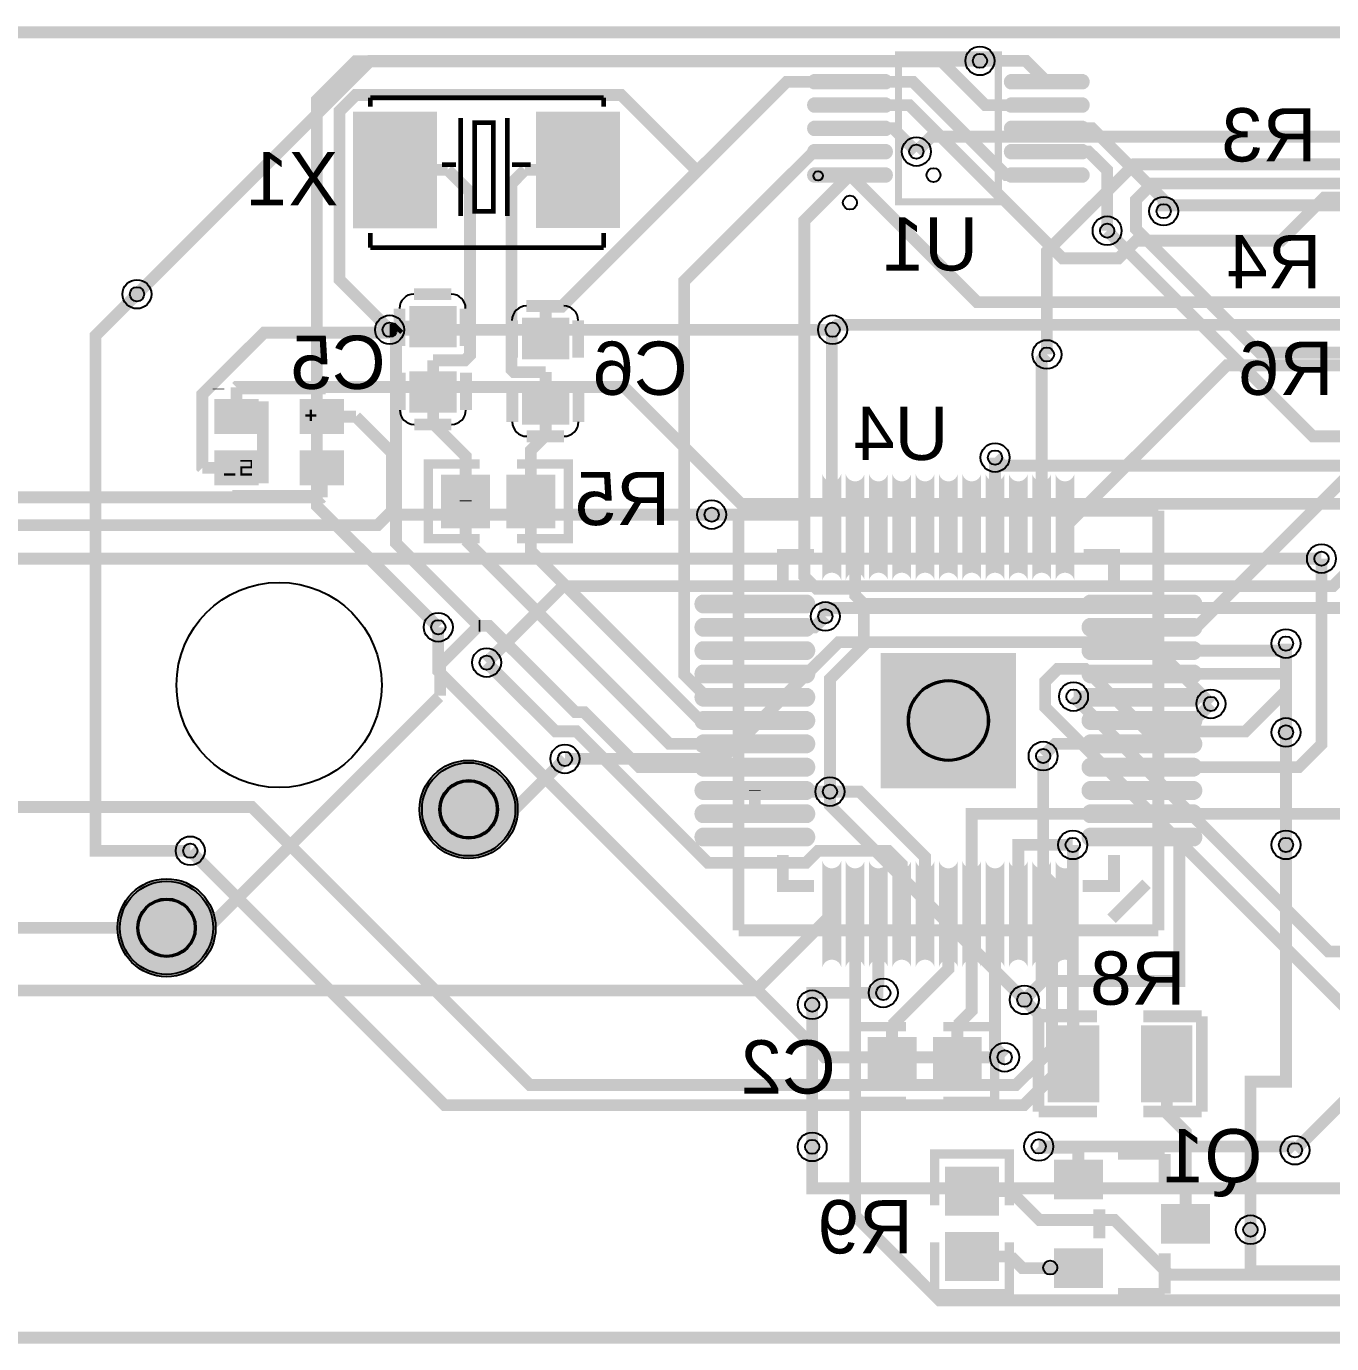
# Model space of a CAD drawing. Header units: millimetres. Extents: x -92 to 120, y -14 to 15.
# Drawn here: x -38.06 to -10.07, y -14.13 to 14.13 of the extents above; entities that cross this region are included whole.
import ezdxf

# ---------------------------------------------------------------- set-up
doc = ezdxf.new("R2010")
doc.units = ezdxf.units.MM
for name, color, linetype, true_color in [('BoardOutLine', 7, 'Continuous', 0xff00ff), ('BottomLayer', 7, 'Continuous', 0x0000ff), ('BottomPasteMaskLayer', 7, 'Continuous', 0x800000), ('BottomSilkLayer', 7, 'Continuous', 0x66cc33), ('BottomSolderMaskLayer', 7, 'Continuous', 0xaa00ff), ('Document', 7, 'Continuous', 0xffffff), ('Hole', 7, 'Continuous', 0x222222), ('Multi-Layer', 7, 'Continuous', 0xc0c0c0), ('TopLayer', 7, 'Continuous', 0xff0000), ('TopPasteMaskLayer', 7, 'Continuous', 0x808080), ('TopSilkLayer', 7, 'Continuous', 0xffcc00), ('TopSolderMaskLayer', 7, 'Continuous', 0x800080)]:
    doc.layers.add(name, color=color, linetype=linetype, true_color=true_color)
doc.styles.get("Standard").update_dxf_attribs({"font": 'arial.ttf'})

msp = doc.modelspace()

# ---------------------------------------------------------------- hatches: boundary and pattern name
at = {"layer": 'BottomLayer'}
for points in [[(-19.728, 13.078, -0.785398), (-19.728, 12.798), (-21.068, 12.798, -0.785398), (-21.068, 13.078)], [(-15.508, 13.078, -0.785398), (-15.508, 12.798), (-16.848, 12.798, -0.785398), (-16.848, 13.078)], [(-19.728, 12.578, -0.785398), (-19.728, 12.298), (-21.068, 12.298, -0.785398), (-21.068, 12.578)], [(-15.508, 12.578, -0.785398), (-15.508, 12.298), (-16.848, 12.298, -0.785398), (-16.848, 12.578)], [(-29.305, 12.248), (-31.004, 12.248), (-31.004, 9.849), (-29.305, 9.849)], [(-25.384, 12.249), (-27.084, 12.249), (-27.084, 9.85), (-25.384, 9.85)], [(-19.728, 12.078, -0.785398), (-19.728, 11.798), (-21.068, 11.798, -0.785398), (-21.068, 12.078)], [(-15.508, 12.078, -0.785398), (-15.508, 11.798), (-16.848, 11.798, -0.785398), (-16.848, 12.078)], [(-19.728, 11.578, -0.785398), (-19.728, 11.298), (-21.068, 11.298, -0.785398), (-21.068, 11.578)], [(-15.508, 11.578, -0.785398), (-15.508, 11.298), (-16.848, 11.298, -0.785398), (-16.848, 11.578)], [(-19.728, 11.078, -0.785398), (-19.728, 10.798), (-21.068, 10.798, -0.785398), (-21.068, 11.078)], [(-15.508, 11.078, -0.785398), (-15.508, 10.798), (-16.848, 10.798, -0.785398), (-16.848, 11.078)], [(-29.787, 8.085), (-29.787, 7.285), (-28.887, 7.285), (-28.887, 8.085)], [(-27.374, 7.831), (-27.374, 7.031), (-26.474, 7.031), (-26.474, 7.831)], [(-29.787, 6.685), (-29.787, 5.885), (-28.887, 5.885), (-28.887, 6.685)], [(-27.374, 6.431), (-27.374, 5.631), (-26.474, 5.631), (-26.474, 6.431)], [(-28.14, 4.487), (-29.14, 4.487), (-29.14, 3.387), (-28.14, 3.387)], [(-26.74, 4.487), (-27.74, 4.487), (-27.74, 3.387), (-26.74, 3.387)], [(-20.638, 4.238, -0.785398), (-20.938, 4.238), (-20.938, 2.538, -0.785398), (-20.638, 2.538)], [(-20.138, 4.238, -0.785398), (-20.438, 4.238), (-20.438, 2.538, -0.785398), (-20.138, 2.538)], [(-19.638, 4.238, -0.785398), (-19.938, 4.238), (-19.938, 2.538, -0.785398), (-19.638, 2.538)], [(-19.138, 4.238, -0.785398), (-19.438, 4.238), (-19.438, 2.538, -0.785398), (-19.138, 2.538)], [(-18.638, 4.238, -0.785398), (-18.938, 4.238), (-18.938, 2.538, -0.785398), (-18.638, 2.538)], [(-18.138, 4.238, -0.785398), (-18.438, 4.238), (-18.438, 2.538, -0.785398), (-18.138, 2.538)], [(-17.638, 4.238, -0.785398), (-17.938, 4.238), (-17.938, 2.538, -0.785398), (-17.638, 2.538)], [(-17.138, 4.238, -0.785398), (-17.438, 4.238), (-17.438, 2.538, -0.785398), (-17.138, 2.538)], [(-16.638, 4.238, -0.785398), (-16.938, 4.238), (-16.938, 2.538, -0.785398), (-16.638, 2.538)], [(-16.138, 4.238, -0.785398), (-16.438, 4.238), (-16.438, 2.538, -0.785398), (-16.138, 2.538)], [(-15.638, 4.238, -0.785398), (-15.938, 4.238), (-15.938, 2.538, -0.785398), (-15.638, 2.538)], [(-21.588, 1.888, -0.785398), (-21.588, 1.588), (-23.288, 1.588, -0.785398), (-23.288, 1.888)], [(-13.288, 1.888, -0.785398), (-13.288, 1.588), (-14.988, 1.588, -0.785398), (-14.988, 1.888)], [(-21.588, 1.388, -0.785398), (-21.588, 1.088), (-23.288, 1.088, -0.785398), (-23.288, 1.388)], [(-13.288, 1.388, -0.785398), (-13.288, 1.088), (-14.988, 1.088, -0.785398), (-14.988, 1.388)], [(-21.588, 0.888, -0.785398), (-21.588, 0.588), (-23.288, 0.588, -0.785398), (-23.288, 0.888)], [(-13.288, 0.888, -0.785398), (-13.288, 0.588), (-14.988, 0.588, -0.785398), (-14.988, 0.888)], [(-21.588, 0.388, -0.785398), (-21.588, 0.088), (-23.288, 0.088, -0.785398), (-23.288, 0.388)], [(-13.288, 0.388, -0.785398), (-13.288, 0.088), (-14.988, 0.088, -0.785398), (-14.988, 0.388)], [(-21.588, -0.112, -0.785398), (-21.588, -0.412), (-23.288, -0.412, -0.785398), (-23.288, -0.112)], [(-13.288, -0.112, -0.785398), (-13.288, -0.412), (-14.988, -0.412, -0.785398), (-14.988, -0.112)], [(-21.588, -0.612, -0.785398), (-21.588, -0.912), (-23.288, -0.912, -0.785398), (-23.288, -0.612)], [(-13.288, -0.612, -0.785398), (-13.288, -0.912), (-14.988, -0.912, -0.785398), (-14.988, -0.612)], [(-21.588, -1.112, -0.785398), (-21.588, -1.412), (-23.288, -1.412, -0.785398), (-23.288, -1.112)], [(-13.288, -1.112, -0.785398), (-13.288, -1.412), (-14.988, -1.412, -0.785398), (-14.988, -1.112)], [(-21.588, -1.612, -0.785398), (-21.588, -1.912), (-23.288, -1.912, -0.785398), (-23.288, -1.612)], [(-13.288, -1.612, -0.785398), (-13.288, -1.912), (-14.988, -1.912, -0.785398), (-14.988, -1.612)], [(-21.588, -2.112, -0.785398), (-21.588, -2.412), (-23.288, -2.412, -0.785398), (-23.288, -2.112)], [(-13.288, -2.112, -0.785398), (-13.288, -2.412), (-14.988, -2.412, -0.785398), (-14.988, -2.112)], [(-21.588, -2.612, -0.785398), (-21.588, -2.912), (-23.288, -2.912, -0.785398), (-23.288, -2.612)], [(-13.288, -2.612, -0.785398), (-13.288, -2.912), (-14.988, -2.912, -0.785398), (-14.988, -2.612)], [(-21.588, -3.112, -0.785398), (-21.588, -3.412), (-23.288, -3.412, -0.785398), (-23.288, -3.112)], [(-13.288, -3.112, -0.785398), (-13.288, -3.412), (-14.988, -3.412, -0.785398), (-14.988, -3.112)], [(-20.638, -4.062, -0.785398), (-20.938, -4.062), (-20.938, -5.762, -0.785398), (-20.638, -5.762)], [(-20.138, -4.062, -0.785398), (-20.438, -4.062), (-20.438, -5.762, -0.785398), (-20.138, -5.762)], [(-19.638, -4.062, -0.785398), (-19.938, -4.062), (-19.938, -5.762, -0.785398), (-19.638, -5.762)], [(-19.138, -4.062, -0.785398), (-19.438, -4.062), (-19.438, -5.762, -0.785398), (-19.138, -5.762)], [(-18.638, -4.062, -0.785398), (-18.938, -4.062), (-18.938, -5.762, -0.785398), (-18.638, -5.762)], [(-18.138, -4.062, -0.785398), (-18.438, -4.062), (-18.438, -5.762, -0.785398), (-18.138, -5.762)], [(-17.638, -4.062, -0.785398), (-17.938, -4.062), (-17.938, -5.762, -0.785398), (-17.638, -5.762)], [(-17.138, -4.062, -0.785398), (-17.438, -4.062), (-17.438, -5.762, -0.785398), (-17.138, -5.762)], [(-16.638, -4.062, -0.785398), (-16.938, -4.062), (-16.938, -5.762, -0.785398), (-16.638, -5.762)], [(-16.138, -4.062, -0.785398), (-16.438, -4.062), (-16.438, -5.762, -0.785398), (-16.138, -5.762)], [(-15.638, -4.062, -0.785398), (-15.938, -4.062), (-15.938, -5.762, -0.785398), (-15.638, -5.762)], [(-18.996, -7.578), (-19.996, -7.578), (-19.996, -8.678), (-18.996, -8.678)], [(-17.596, -7.578), (-18.596, -7.578), (-18.596, -8.678), (-17.596, -8.678)], [(-15.105, -7.353), (-16.105, -7.353), (-16.105, -8.903), (-15.105, -8.903)], [(-13.105, -7.353), (-14.105, -7.353), (-14.105, -8.903), (-13.105, -8.903)], [(-17.23, -11.357), (-17.23, -10.357), (-18.33, -10.357), (-18.33, -11.357)], [(-16.001, -11.007), (-15.001, -11.007), (-15.001, -10.207), (-16.001, -10.207)], [(-13.701, -11.957), (-12.701, -11.957), (-12.701, -11.157), (-13.701, -11.157)], [(-17.23, -12.757), (-17.23, -11.757), (-18.33, -11.757), (-18.33, -12.757)], [(-16.001, -12.907), (-15.001, -12.907), (-15.001, -12.107), (-16.001, -12.107)]]:
    msp.add_hatch(color=256, dxfattribs=at).paths.add_polyline_path(points)
at = {"layer": 'BottomPasteMaskLayer'}
for points in [[(-19.728, 13.078, -0.785398), (-19.728, 12.798), (-21.068, 12.798, -0.785398), (-21.068, 13.078)], [(-15.508, 13.078, -0.785398), (-15.508, 12.798), (-16.848, 12.798, -0.785398), (-16.848, 13.078)], [(-19.728, 12.578, -0.785398), (-19.728, 12.298), (-21.068, 12.298, -0.785398), (-21.068, 12.578)], [(-15.508, 12.578, -0.785398), (-15.508, 12.298), (-16.848, 12.298, -0.785398), (-16.848, 12.578)], [(-29.305, 12.248), (-31.004, 12.248), (-31.004, 9.849), (-29.305, 9.849)], [(-25.384, 12.249), (-27.084, 12.249), (-27.084, 9.85), (-25.384, 9.85)], [(-19.728, 12.078, -0.785398), (-19.728, 11.798), (-21.068, 11.798, -0.785398), (-21.068, 12.078)], [(-15.508, 12.078, -0.785398), (-15.508, 11.798), (-16.848, 11.798, -0.785398), (-16.848, 12.078)], [(-19.728, 11.578, -0.785398), (-19.728, 11.298), (-21.068, 11.298, -0.785398), (-21.068, 11.578)], [(-15.508, 11.578, -0.785398), (-15.508, 11.298), (-16.848, 11.298, -0.785398), (-16.848, 11.578)], [(-19.728, 11.078, -0.785398), (-19.728, 10.798), (-21.068, 10.798, -0.785398), (-21.068, 11.078)], [(-15.508, 11.078, -0.785398), (-15.508, 10.798), (-16.848, 10.798, -0.785398), (-16.848, 11.078)], [(-29.787, 8.085), (-29.787, 7.285), (-28.887, 7.285), (-28.887, 8.085)], [(-27.374, 7.831), (-27.374, 7.031), (-26.474, 7.031), (-26.474, 7.831)], [(-29.787, 6.685), (-29.787, 5.885), (-28.887, 5.885), (-28.887, 6.685)], [(-27.374, 6.431), (-27.374, 5.631), (-26.474, 5.631), (-26.474, 6.431)], [(-28.14, 4.487), (-29.14, 4.487), (-29.14, 3.387), (-28.14, 3.387)], [(-26.74, 4.487), (-27.74, 4.487), (-27.74, 3.387), (-26.74, 3.387)], [(-20.638, 4.238, -0.785398), (-20.938, 4.238), (-20.938, 2.538, -0.785398), (-20.638, 2.538)], [(-20.138, 4.238, -0.785398), (-20.438, 4.238), (-20.438, 2.538, -0.785398), (-20.138, 2.538)], [(-19.638, 4.238, -0.785398), (-19.938, 4.238), (-19.938, 2.538, -0.785398), (-19.638, 2.538)], [(-19.138, 4.238, -0.785398), (-19.438, 4.238), (-19.438, 2.538, -0.785398), (-19.138, 2.538)], [(-18.638, 4.238, -0.785398), (-18.938, 4.238), (-18.938, 2.538, -0.785398), (-18.638, 2.538)], [(-18.138, 4.238, -0.785398), (-18.438, 4.238), (-18.438, 2.538, -0.785398), (-18.138, 2.538)], [(-17.638, 4.238, -0.785398), (-17.938, 4.238), (-17.938, 2.538, -0.785398), (-17.638, 2.538)], [(-17.138, 4.238, -0.785398), (-17.438, 4.238), (-17.438, 2.538, -0.785398), (-17.138, 2.538)], [(-16.638, 4.238, -0.785398), (-16.938, 4.238), (-16.938, 2.538, -0.785398), (-16.638, 2.538)], [(-16.138, 4.238, -0.785398), (-16.438, 4.238), (-16.438, 2.538, -0.785398), (-16.138, 2.538)], [(-15.638, 4.238, -0.785398), (-15.938, 4.238), (-15.938, 2.538, -0.785398), (-15.638, 2.538)], [(-21.588, 1.888, -0.785398), (-21.588, 1.588), (-23.288, 1.588, -0.785398), (-23.288, 1.888)], [(-13.288, 1.888, -0.785398), (-13.288, 1.588), (-14.988, 1.588, -0.785398), (-14.988, 1.888)], [(-21.588, 1.388, -0.785398), (-21.588, 1.088), (-23.288, 1.088, -0.785398), (-23.288, 1.388)], [(-13.288, 1.388, -0.785398), (-13.288, 1.088), (-14.988, 1.088, -0.785398), (-14.988, 1.388)], [(-21.588, 0.888, -0.785398), (-21.588, 0.588), (-23.288, 0.588, -0.785398), (-23.288, 0.888)], [(-13.288, 0.888, -0.785398), (-13.288, 0.588), (-14.988, 0.588, -0.785398), (-14.988, 0.888)], [(-21.588, 0.388, -0.785398), (-21.588, 0.088), (-23.288, 0.088, -0.785398), (-23.288, 0.388)], [(-13.288, 0.388, -0.785398), (-13.288, 0.088), (-14.988, 0.088, -0.785398), (-14.988, 0.388)], [(-21.588, -0.112, -0.785398), (-21.588, -0.412), (-23.288, -0.412, -0.785398), (-23.288, -0.112)], [(-13.288, -0.112, -0.785398), (-13.288, -0.412), (-14.988, -0.412, -0.785398), (-14.988, -0.112)], [(-21.588, -0.612, -0.785398), (-21.588, -0.912), (-23.288, -0.912, -0.785398), (-23.288, -0.612)], [(-13.288, -0.612, -0.785398), (-13.288, -0.912), (-14.988, -0.912, -0.785398), (-14.988, -0.612)], [(-21.588, -1.112, -0.785398), (-21.588, -1.412), (-23.288, -1.412, -0.785398), (-23.288, -1.112)], [(-13.288, -1.112, -0.785398), (-13.288, -1.412), (-14.988, -1.412, -0.785398), (-14.988, -1.112)], [(-21.588, -1.612, -0.785398), (-21.588, -1.912), (-23.288, -1.912, -0.785398), (-23.288, -1.612)], [(-13.288, -1.612, -0.785398), (-13.288, -1.912), (-14.988, -1.912, -0.785398), (-14.988, -1.612)], [(-21.588, -2.112, -0.785398), (-21.588, -2.412), (-23.288, -2.412, -0.785398), (-23.288, -2.112)], [(-13.288, -2.112, -0.785398), (-13.288, -2.412), (-14.988, -2.412, -0.785398), (-14.988, -2.112)], [(-21.588, -2.612, -0.785398), (-21.588, -2.912), (-23.288, -2.912, -0.785398), (-23.288, -2.612)], [(-13.288, -2.612, -0.785398), (-13.288, -2.912), (-14.988, -2.912, -0.785398), (-14.988, -2.612)], [(-21.588, -3.112, -0.785398), (-21.588, -3.412), (-23.288, -3.412, -0.785398), (-23.288, -3.112)], [(-13.288, -3.112, -0.785398), (-13.288, -3.412), (-14.988, -3.412, -0.785398), (-14.988, -3.112)], [(-20.638, -4.062, -0.785398), (-20.938, -4.062), (-20.938, -5.762, -0.785398), (-20.638, -5.762)], [(-20.138, -4.062, -0.785398), (-20.438, -4.062), (-20.438, -5.762, -0.785398), (-20.138, -5.762)], [(-19.638, -4.062, -0.785398), (-19.938, -4.062), (-19.938, -5.762, -0.785398), (-19.638, -5.762)], [(-19.138, -4.062, -0.785398), (-19.438, -4.062), (-19.438, -5.762, -0.785398), (-19.138, -5.762)], [(-18.638, -4.062, -0.785398), (-18.938, -4.062), (-18.938, -5.762, -0.785398), (-18.638, -5.762)], [(-18.138, -4.062, -0.785398), (-18.438, -4.062), (-18.438, -5.762, -0.785398), (-18.138, -5.762)], [(-17.638, -4.062, -0.785398), (-17.938, -4.062), (-17.938, -5.762, -0.785398), (-17.638, -5.762)], [(-17.138, -4.062, -0.785398), (-17.438, -4.062), (-17.438, -5.762, -0.785398), (-17.138, -5.762)], [(-16.638, -4.062, -0.785398), (-16.938, -4.062), (-16.938, -5.762, -0.785398), (-16.638, -5.762)], [(-16.138, -4.062, -0.785398), (-16.438, -4.062), (-16.438, -5.762, -0.785398), (-16.138, -5.762)], [(-15.638, -4.062, -0.785398), (-15.938, -4.062), (-15.938, -5.762, -0.785398), (-15.638, -5.762)], [(-18.996, -7.578), (-19.996, -7.578), (-19.996, -8.678), (-18.996, -8.678)], [(-17.596, -7.578), (-18.596, -7.578), (-18.596, -8.678), (-17.596, -8.678)], [(-15.105, -7.353), (-16.105, -7.353), (-16.105, -8.903), (-15.105, -8.903)], [(-13.105, -7.353), (-14.105, -7.353), (-14.105, -8.903), (-13.105, -8.903)], [(-17.23, -11.357), (-17.23, -10.357), (-18.33, -10.357), (-18.33, -11.357)], [(-16.001, -11.007), (-15.001, -11.007), (-15.001, -10.207), (-16.001, -10.207)], [(-13.701, -11.957), (-12.701, -11.957), (-12.701, -11.157), (-13.701, -11.157)], [(-17.23, -12.757), (-17.23, -11.757), (-18.33, -11.757), (-18.33, -12.757)], [(-16.001, -12.907), (-15.001, -12.907), (-15.001, -12.107), (-16.001, -12.107)]]:
    msp.add_hatch(color=256, dxfattribs=at).paths.add_polyline_path(points)
at = {"layer": 'BottomSolderMaskLayer'}
for points in [[(-19.606, 13.103, -0.785398), (-19.606, 12.773), (-21.19, 12.773, -0.785398), (-21.19, 13.103)], [(-15.386, 13.103, -0.785398), (-15.386, 12.773), (-16.97, 12.773, -0.785398), (-16.97, 13.103)], [(-19.606, 12.604, -0.785398), (-19.606, 12.273), (-21.19, 12.273, -0.785398), (-21.19, 12.604)], [(-15.386, 12.604, -0.785398), (-15.386, 12.273), (-16.97, 12.273, -0.785398), (-16.97, 12.604)], [(-29.254, 12.299), (-31.055, 12.299), (-31.055, 9.798), (-29.254, 9.798)], [(-25.333, 12.3), (-27.134, 12.3), (-27.134, 9.799), (-25.333, 9.799)], [(-19.606, 12.103, -0.785398), (-19.606, 11.773), (-21.19, 11.773, -0.785398), (-21.19, 12.103)], [(-15.386, 12.103, -0.785398), (-15.386, 11.773), (-16.97, 11.773, -0.785398), (-16.97, 12.103)], [(-19.606, 11.604, -0.785398), (-19.606, 11.273), (-21.19, 11.273, -0.785398), (-21.19, 11.604)], [(-15.386, 11.604, -0.785398), (-15.386, 11.273), (-16.97, 11.273, -0.785398), (-16.97, 11.604)], [(-19.606, 11.103, -0.785398), (-19.606, 10.773), (-21.19, 10.773, -0.785398), (-21.19, 11.103)], [(-15.386, 11.103, -0.785398), (-15.386, 10.773), (-16.97, 10.773, -0.785398), (-16.97, 11.103)], [(-29.844, 8.13), (-29.844, 7.24), (-28.83, 7.24), (-28.83, 8.13)], [(-27.431, 7.876), (-27.431, 6.986), (-26.417, 6.986), (-26.417, 7.876)], [(-29.844, 6.73), (-29.844, 5.84), (-28.83, 5.84), (-28.83, 6.73)], [(-27.431, 6.476), (-27.431, 5.586), (-26.417, 5.586), (-26.417, 6.476)], [(-20.587, 4.526, -0.785398), (-20.989, 4.526), (-20.989, 2.25, -0.785398), (-20.587, 2.25)], [(-20.087, 4.526, -0.785398), (-20.489, 4.526), (-20.489, 2.25, -0.785398), (-20.087, 2.25)], [(-19.587, 4.526, -0.785398), (-19.989, 4.526), (-19.989, 2.25, -0.785398), (-19.587, 2.25)], [(-19.087, 4.526, -0.785398), (-19.489, 4.526), (-19.489, 2.25, -0.785398), (-19.087, 2.25)], [(-18.587, 4.526, -0.785398), (-18.989, 4.526), (-18.989, 2.25, -0.785398), (-18.587, 2.25)], [(-18.087, 4.526, -0.785398), (-18.489, 4.526), (-18.489, 2.25, -0.785398), (-18.087, 2.25)], [(-17.587, 4.526, -0.785398), (-17.989, 4.526), (-17.989, 2.25, -0.785398), (-17.587, 2.25)], [(-17.087, 4.526, -0.785398), (-17.489, 4.526), (-17.489, 2.25, -0.785398), (-17.087, 2.25)], [(-16.587, 4.526, -0.785398), (-16.989, 4.526), (-16.989, 2.25, -0.785398), (-16.587, 2.25)], [(-16.087, 4.526, -0.785398), (-16.489, 4.526), (-16.489, 2.25, -0.785398), (-16.087, 2.25)], [(-15.587, 4.526, -0.785398), (-15.989, 4.526), (-15.989, 2.25, -0.785398), (-15.587, 2.25)], [(-28.115, 4.512), (-29.165, 4.512), (-29.165, 3.362), (-28.115, 3.362)], [(-26.715, 4.512), (-27.765, 4.512), (-27.765, 3.362), (-26.715, 3.362)], [(-21.3, 1.939, -0.785398), (-21.3, 1.537), (-23.576, 1.537, -0.785398), (-23.576, 1.939)], [(-13, 1.939, -0.785398), (-13, 1.537), (-15.276, 1.537, -0.785398), (-15.276, 1.939)], [(-21.3, 1.439, -0.785398), (-21.3, 1.037), (-23.576, 1.037, -0.785398), (-23.576, 1.439)], [(-13, 1.439, -0.785398), (-13, 1.037), (-15.276, 1.037, -0.785398), (-15.276, 1.439)], [(-21.3, 0.939, -0.785398), (-21.3, 0.537), (-23.576, 0.537, -0.785398), (-23.576, 0.939)], [(-13, 0.939, -0.785398), (-13, 0.537), (-15.276, 0.537, -0.785398), (-15.276, 0.939)], [(-16.837, -2.213), (-16.837, 0.689), (-19.739, 0.689), (-19.739, -2.213)], [(-21.3, 0.439, -0.785398), (-21.3, 0.037), (-23.576, 0.037, -0.785398), (-23.576, 0.439)], [(-13, 0.439, -0.785398), (-13, 0.037), (-15.276, 0.037, -0.785398), (-15.276, 0.439)], [(-21.3, -0.061, -0.785398), (-21.3, -0.463), (-23.576, -0.463, -0.785398), (-23.576, -0.061)], [(-13, -0.061, -0.785398), (-13, -0.463), (-15.276, -0.463, -0.785398), (-15.276, -0.061)], [(-21.3, -0.561, -0.785398), (-21.3, -0.963), (-23.576, -0.963, -0.785398), (-23.576, -0.561)], [(-13, -0.561, -0.785398), (-13, -0.963), (-15.276, -0.963, -0.785398), (-15.276, -0.561)], [(-21.3, -1.061, -0.785398), (-21.3, -1.463), (-23.576, -1.463, -0.785398), (-23.576, -1.061)], [(-13, -1.061, -0.785398), (-13, -1.463), (-15.276, -1.463, -0.785398), (-15.276, -1.061)], [(-29.626, -2.667, 1), (-27.524, -2.667, 1)], [(-21.3, -1.561, -0.785398), (-21.3, -1.963), (-23.576, -1.963, -0.785398), (-23.576, -1.561)], [(-13, -1.561, -0.785398), (-13, -1.963), (-15.276, -1.963, -0.785398), (-15.276, -1.561)], [(-21.3, -2.061, -0.785398), (-21.3, -2.463), (-23.576, -2.463, -0.785398), (-23.576, -2.061)], [(-13, -2.061, -0.785398), (-13, -2.463), (-15.276, -2.463, -0.785398), (-15.276, -2.061)], [(-21.3, -2.561, -0.785398), (-21.3, -2.963), (-23.576, -2.963, -0.785398), (-23.576, -2.561)], [(-13, -2.561, -0.785398), (-13, -2.963), (-15.276, -2.963, -0.785398), (-15.276, -2.561)], [(-21.3, -3.061, -0.785398), (-21.3, -3.463), (-23.576, -3.463, -0.785398), (-23.576, -3.061)], [(-13, -3.061, -0.785398), (-13, -3.463), (-15.276, -3.463, -0.785398), (-15.276, -3.061)], [(-20.587, -3.774, -0.785398), (-20.989, -3.774), (-20.989, -6.05, -0.785398), (-20.587, -6.05)], [(-20.087, -3.774, -0.785398), (-20.489, -3.774), (-20.489, -6.05, -0.785398), (-20.087, -6.05)], [(-19.587, -3.774, -0.785398), (-19.989, -3.774), (-19.989, -6.05, -0.785398), (-19.587, -6.05)], [(-19.087, -3.774, -0.785398), (-19.489, -3.774), (-19.489, -6.05, -0.785398), (-19.087, -6.05)], [(-18.587, -3.774, -0.785398), (-18.989, -3.774), (-18.989, -6.05, -0.785398), (-18.587, -6.05)], [(-18.087, -3.774, -0.785398), (-18.489, -3.774), (-18.489, -6.05, -0.785398), (-18.087, -6.05)], [(-17.587, -3.774, -0.785398), (-17.989, -3.774), (-17.989, -6.05, -0.785398), (-17.587, -6.05)], [(-17.087, -3.774, -0.785398), (-17.489, -3.774), (-17.489, -6.05, -0.785398), (-17.087, -6.05)], [(-16.587, -3.774, -0.785398), (-16.989, -3.774), (-16.989, -6.05, -0.785398), (-16.587, -6.05)], [(-16.087, -3.774, -0.785398), (-16.489, -3.774), (-16.489, -6.05, -0.785398), (-16.087, -6.05)], [(-15.587, -3.774, -0.785398), (-15.989, -3.774), (-15.989, -6.05, -0.785398), (-15.587, -6.05)], [(-36.103, -5.207, 1), (-34.001, -5.207, 1)], [(-15.054, -7.302), (-16.156, -7.302), (-16.156, -8.954), (-15.054, -8.954)], [(-13.054, -7.302), (-14.156, -7.302), (-14.156, -8.954), (-13.054, -8.954)], [(-18.971, -7.553), (-20.021, -7.553), (-20.021, -8.703), (-18.971, -8.703)], [(-17.571, -7.553), (-18.621, -7.553), (-18.621, -8.703), (-17.571, -8.703)], [(-17.202, -11.38), (-17.202, -10.334), (-18.358, -10.334), (-18.358, -11.38)], [(-16.026, -11.032), (-14.976, -11.032), (-14.976, -10.182), (-16.026, -10.182)], [(-13.726, -11.982), (-12.676, -11.982), (-12.676, -11.132), (-13.726, -11.132)], [(-17.202, -12.78), (-17.202, -11.734), (-18.358, -11.734), (-18.358, -12.78)], [(-16.026, -12.932), (-14.976, -12.932), (-14.976, -12.082), (-16.026, -12.082)]]:
    msp.add_hatch(color=256, dxfattribs=at).paths.add_polyline_path(points)
at = {"layer": 'Document'}
for points in [[(-32.864, 6.087), (-32.864, 4.327), (-33.114, 4.327), (-33.114, 6.087)], [(-31.689, 5.957), (-31.689, 5.657), (-31.539, 5.657), (-31.539, 5.557), (-31.489, 5.557), (-31.489, 5.657), (-31.389, 5.657), (-31.389, 5.707), (-31.489, 5.707), (-31.489, 5.857), (-31.539, 5.857), (-31.539, 5.707), (-31.639, 5.707), (-31.639, 5.957)], [(-33.814, 5.907), (-33.814, 5.507), (-33.664, 5.507), (-33.614, 5.507), (-33.564, 5.557), (-33.564, 5.857), (-33.614, 5.907), (-33.714, 5.907), (-33.714, 5.857), (-33.614, 5.857), (-33.614, 5.557), (-33.764, 5.557), (-33.764, 5.907)], [(-33.439, 5.907), (-33.489, 5.857), (-33.489, 5.557), (-33.489, 5.557), (-33.439, 5.507), (-33.239, 5.507), (-33.239, 5.507), (-33.189, 5.557), (-33.189, 5.857), (-33.189, 5.857), (-33.239, 5.907), (-33.339, 5.907), (-33.339, 5.857), (-33.239, 5.857), (-33.239, 5.557), (-33.439, 5.557), (-33.439, 5.857), (-33.389, 5.857), (-33.389, 5.907)], [(-32.079, 5.807), (-31.839, 5.807), (-31.839, 5.757), (-32.079, 5.757)], [(-31.984, 5.662), (-31.984, 5.902), (-31.934, 5.902), (-31.934, 5.662)], [(-33.459, 4.827), (-33.219, 4.827), (-33.219, 4.647), (-33.429, 4.647), (-33.429, 4.537), (-33.219, 4.537), (-33.219, 4.487), (-33.459, 4.487), (-33.469, 4.487), (-33.469, 4.497), (-33.469, 4.687), (-33.249, 4.687), (-33.249, 4.787), (-33.469, 4.787), (-33.469, 4.827)], [(-32.089, 4.857), (-32.089, 4.457), (-31.939, 4.457), (-31.889, 4.457), (-31.839, 4.507), (-31.839, 4.807), (-31.889, 4.857), (-31.989, 4.857), (-31.989, 4.807), (-31.889, 4.807), (-31.889, 4.507), (-32.039, 4.507), (-32.039, 4.857)], [(-31.714, 4.457), (-31.714, 4.507), (-31.664, 4.507), (-31.664, 4.807), (-31.714, 4.807), (-31.714, 4.857), (-31.564, 4.857), (-31.564, 4.807), (-31.614, 4.807), (-31.614, 4.507), (-31.564, 4.507), (-31.564, 4.457), (-31.714, 4.457)], [(-33.819, 4.542), (-33.579, 4.542), (-33.579, 4.492), (-33.819, 4.492)]]:
    msp.add_hatch(color=256, dxfattribs=at).paths.add_polyline_path(points)
at = {"layer": 'Multi-Layer'}
msp.add_hatch(color=256, dxfattribs=at).paths.add_polyline_path([(-16.888, -2.162), (-16.888, 0.638), (-19.688, 0.638), (-19.688, -2.162)])
at = {"layer": 'TopLayer'}
for points in [[(-34.004, 6.107), (-33.104, 6.107), (-33.104, 5.407), (-34.004, 5.407)], [(-32.174, 6.107), (-31.274, 6.107), (-31.274, 5.407), (-32.174, 5.407)], [(-34.004, 5.007), (-33.104, 5.007), (-33.104, 4.307), (-34.004, 4.307)], [(-32.174, 5.007), (-31.274, 5.007), (-31.274, 4.307), (-32.174, 4.307)]]:
    msp.add_hatch(color=256, dxfattribs=at).paths.add_polyline_path(points)
at = {"layer": 'TopPasteMaskLayer'}
for points in [[(-34.004, 6.107), (-33.104, 6.107), (-33.104, 5.407), (-34.004, 5.407)], [(-32.174, 6.107), (-31.274, 6.107), (-31.274, 5.407), (-32.174, 5.407)], [(-34.004, 5.007), (-33.104, 5.007), (-33.104, 4.307), (-34.004, 4.307)], [(-32.174, 5.007), (-31.274, 5.007), (-31.274, 4.307), (-32.174, 4.307)]]:
    msp.add_hatch(color=256, dxfattribs=at).paths.add_polyline_path(points)
at = {"layer": 'TopSolderMaskLayer'}
for points in [[(-34.03, 6.132), (-33.079, 6.132), (-33.079, 5.382), (-34.03, 5.382)], [(-32.199, 6.132), (-31.249, 6.132), (-31.249, 5.382), (-32.199, 5.382)], [(-34.03, 5.032), (-33.079, 5.032), (-33.079, 4.282), (-34.03, 4.282)], [(-32.199, 5.032), (-31.249, 5.032), (-31.249, 4.282), (-32.199, 4.282)], [(-16.837, -2.213), (-16.837, 0.689), (-19.739, 0.689), (-19.739, -2.213)], [(-29.626, -2.667, 1), (-27.524, -2.667, 1)], [(-36.103, -5.207, 1), (-34.001, -5.207, 1)]]:
    msp.add_hatch(color=256, dxfattribs=at).paths.add_polyline_path(points)

# ---------------------------------------------------------------- linework, layer by layer
at = {"layer": 'BoardOutLine', "const_width": 0.254}
for points in [[(92, 14), (92, -14), (-92, -14), (-92, 14)], [(-92, 14), (92, 14)]]:
    msp.add_lwpolyline(points, dxfattribs=at)
at = {"layer": 'BoardOutLine'}
msp.add_circle((-32.639, 0), 2.2, dxfattribs=at)
at = {"layer": 'BottomLayer', "const_width": 0.254}
for points in [[(-29.227, 1.239), (-31.831, 3.842), (-31.831, 12.545), (-31, 13.376), (-18.437, 13.376), (-17.499, 12.438), (-16.178, 12.438)], [(-16.178, 12.938), (-16.627, 13.387), (-17.612, 13.387)], [(-20.398, 12.938), (-21.757, 12.938), (-23.672, 11.023)], [(-20.398, 12.938), (-19.049, 12.938), (-17.049, 10.938), (-16.178, 10.938)], [(-30.269, 7.619), (-31.343, 8.693), (-31.343, 12.309), (-30.996, 12.656), (-25.306, 12.656), (-23.672, 11.023)], [(-20.398, 12.438), (-19.127, 12.438), (-15.841, 9.152), (-14.639, 9.152), (-14.262, 9.529), (-14.262, 9.529), (-11.155, 9.529), (-10.231, 10.453), (-9.128, 10.453)], [(-20.398, 11.938), (-19.472, 11.938), (-18.974, 11.44)], [(-13.672, 10.163), (-13.672, 10.408), (-15.202, 11.938), (-16.178, 11.938)], [(-22.438, -0.262), (-23.469, -0.262), (-23.955, 0.224), (-23.955, 8.66), (-21.177, 11.438), (-20.398, 11.438)], [(-14.884, 9.743), (-14.884, 11.042), (-15.28, 11.438), (-16.178, 11.438)], [(-30.154, 11.048), (-29.024, 11.048)], [(-29.024, 11.048), (-28.547, 10.571), (-28.547, 7.076), (-28.657, 6.965), (-29.337, 6.965)], [(-27.364, 11.05), (-27.656, 10.757), (-27.656, 6.763), (-27.604, 6.711), (-26.924, 6.711)], [(-26.234, 11.05), (-27.364, 11.05)], [(-23.672, 11.023), (-26.584, 8.111), (-26.924, 8.111)], [(-20.398, 10.938), (-21.376, 9.96), (-21.376, 3.654)], [(-20.398, 10.938), (-17.671, 8.211), (-6.273, 8.211), (-4.649, 9.834), (-2.818, 9.834), (-2.117, 9.133), (-2.117, 8.731), (-2.245, 8.603)], [(-35.687, 8.382), (-36.576, 7.493), (-36.576, -3.556), (-34.544, -3.556)], [(-26.924, 7.431), (-26.924, 8.111)], [(-30.269, 7.619), (-30.133, 7.619)], [(-30.133, 7.619), (-30.067, 7.685)], [(-28.359, 1.27), (-30.133, 3.044), (-30.133, 7.619)], [(-29.337, 7.685), (-30.067, 7.685)], [(-20.788, 3.388), (-20.788, 7.602), (-20.771, 7.619)], [(-7.428, 7.688), (-7.465, 7.725), (-20.665, 7.725), (-20.771, 7.619)], [(-29.337, 6.285), (-29.337, 6.965)], [(-16.288, 3.388), (-16.288, 6.977), (-16.176, 7.089)], [(-26.924, 6.031), (-26.924, 6.711)], [(-9.608, 6.858), (-12.318, 6.858), (-15.788, 3.388)], [(-29.337, 6.285), (-29.337, 5.605)], [(-26.924, 6.031), (-26.924, 5.351)], [(-7.428, 6.028), (-8.185, 6.028), (-12.975, 1.238), (-14.138, 1.238)], [(-28.64, 4.767), (-28.64, 4.908), (-29.337, 5.605)], [(-26.924, 5.351), (-27.24, 5.035), (-27.24, 3.937)], [(-56.207, 4.784), (-55.178, 4.784), (-43.842, -6.552), (-22.429, -6.552), (-20.788, -4.912)], [(-28.64, 3.96), (-28.64, 4.767)], [(-17.288, 3.388), (-17.288, 4.878)], [(-4.359, 4.703), (-4.359, 2.322), (2.043, -4.081), (2.043, -7.416), (-3.187, -12.646), (-13.556, -12.646), (-14.727, -11.475), (-16.332, -11.475), (-16.95, -10.857)], [(-28.64, 3.96), (-28.64, 3.937)], [(-28.64, 3.937), (-28.64, 3.107)], [(-27.24, 3.937), (-27.24, 2.873), (-23.605, -0.762), (-22.438, -0.762)], [(-21.376, 3.654), (-23.364, 3.654)], [(-20.288, 2.064), (-21.114, 2.064), (-21.376, 2.326), (-21.376, 3.654)], [(-20.288, 2.064), (-20.288, 3.388)], [(-28.64, 3.107), (-24.271, -1.262), (-22.438, -1.262)], [(-14.138, -1.763), (-10.78, -1.763), (-10.287, -1.27), (-10.287, 2.71)], [(-20.101, 1.738), (-20.288, 1.926), (-20.288, 2.064)], [(-20.828, -2.286), (-20.828, 0.127), (-20.102, 0.853), (-20.102, 1.737)], [(-20.101, 1.738), (-14.138, 1.738)], [(-20.927, 1.472), (-21.161, 1.238), (-22.438, 1.238)], [(-28.359, 1.27), (-29.185, 0.445), (-29.185, -0.229)], [(-28.321, 1.27), (-28.359, 1.27)], [(-28.359, 1.27), (-28.143, 1.27), (-26.287, -0.584), (-26.096, -0.584), (-24.917, -1.763), (-22.438, -1.763)], [(-14.138, 0.738), (-11.049, 0.738), (-11.049, 0.889)], [(-19.288, -4.912), (-19.288, -3.849), (-19.58, -3.557), (-21.083, -3.557), (-21.342, -3.815), (-23.443, -3.815), (-26.264, -0.994), (-26.715, -0.994), (-28.19, 0.481)], [(-14.138, 0.238), (-11.049, 0.238), (-11.049, -1.016)], [(-35.052, -5.207), (-34.163, -5.207), (-29.21, -0.254)], [(-14.138, -0.262), (-14.152, -0.248), (-15.605, -0.248)], [(-14.138, -0.762), (-13.015, -0.762), (-12.658, -0.405)], [(-16.256, -1.524), (-15.994, -1.262), (-14.138, -1.262)], [(-26.51, -1.585), (-27.591, -2.667), (-28.575, -2.667)], [(-22.438, -2.262), (-22.438, -2.271)], [(-22.438, -2.271), (-22.423, -2.286), (-20.828, -2.286)], [(-22.438, -2.271), (-22.438, -2.762)], [(-20.828, -2.286), (-20.193, -2.286), (-18.788, -3.691), (-18.788, -4.912)], [(-14.138, -2.762), (-17.788, -2.762), (-17.788, -4.912)], [(-14.138, -2.762), (-7.127, -2.762)], [(-16.788, -4.912), (-16.788, -3.429), (-15.621, -3.429)], [(-14.138, -3.262), (-13.335, -3.262), (-13.335, -6.35), (-16.288, -6.35), (-16.288, -6.382)], [(-11.049, -3.429), (-11.049, -8.509), (-11.811, -8.509), (-11.811, -11.684)], [(-20.288, -4.912), (-20.288, -11.385), (-18.476, -13.198), (1.921, -13.198), (7.504, -7.614)], [(-19.789, -4.912), (-19.789, -6.604), (-19.685, -6.604)], [(-19.496, -7.298), (-18.288, -6.09), (-18.288, -4.912)], [(-17.788, -4.912), (-17.788, -6.99), (-18.096, -7.298)], [(-17.288, -4.912), (-17.288, -7.78), (-17.082, -7.985)], [(-16.288, -4.912), (-16.288, -6.382), (-16.66, -6.753)], [(-21.209, -6.858), (-21.209, -9.906)], [(-16.66, -6.753), (-16.34, -7.073), (-15.605, -7.073)], [(-15.605, -8.128), (-15.605, -7.073)], [(-19.496, -8.128), (-19.496, -7.298)], [(-18.096, -8.128), (-18.096, -7.298)], [(-13.605, -8.128), (-13.605, -9.183)], [(-10.857, -9.978), (-9.694, -8.815), (-9.694, -8.56)], [(-13.201, -11.557), (-13.201, -9.587), (-13.605, -9.183)], [(-15.501, -9.927), (-16.321, -9.927), (-16.351, -9.897)], [(-15.501, -10.607), (-15.501, -9.927)], [(-17.78, -10.857), (-16.95, -10.857)], [(-17.78, -12.257), (-16.95, -12.257)], [(-15.501, -12.507), (-16.7, -12.507), (-16.95, -12.257)]]:
    msp.add_lwpolyline(points, dxfattribs=at)
at = {"layer": 'BottomSilkLayer'}
for points, const_width in [([(-19.359, 10.362), (-17.217, 10.362), (-17.217, 13.514), (-19.359, 13.514), (-19.359, 10.362)], 0.152), ([(-28.048, 12.058), (-28.048, 10.158), (-28.448, 10.158), (-28.448, 12.058), (-28.048, 12.058)], 0.1)]:
    msp.add_lwpolyline(points, close=True, dxfattribs=dict(at, const_width=const_width))
for points, const_width in [([(-30.683, 12.598), (-30.683, 12.403)], 0.102), ([(-30.683, 12.598), (-25.682, 12.598)], 0.102), ([(-25.682, 12.598), (-25.682, 12.404)], 0.102), ([(-28.748, 12.158), (-28.748, 10.058)], 0.1), ([(-27.748, 12.158), (-27.748, 10.058)], 0.1), ([(-28.848, 11.158), (-29.148, 11.158)], 0.1), ([(-27.248, 11.158), (-27.648, 11.158)], 0.1), ([(-30.683, 9.694), (-30.683, 9.379)], 0.102), ([(-25.682, 9.695), (-25.682, 9.379)], 0.102), ([(-25.681, 9.379), (-30.68, 9.379)], 0.102), ([(-29.749, 8.384), (-28.949, 8.384)], 0.254), ([(-30.059, 7.274), (-30.059, 8.074)], 0.254), ([(-28.639, 7.274), (-28.639, 8.074)], 0.254), ([(-27.336, 8.13), (-26.536, 8.13)], 0.254), ([(-27.646, 7.02), (-27.646, 7.82)], 0.254), ([(-26.226, 7.02), (-26.226, 7.82)], 0.254), ([(-30.053, 6.698), (-30.053, 5.898)], 0.254), ([(-28.633, 6.698), (-28.633, 5.898)], 0.254), ([(-27.64, 6.444), (-27.64, 5.644)], 0.254), ([(-26.22, 6.444), (-26.22, 5.644)], 0.254), ([(-29.743, 5.588), (-28.943, 5.588)], 0.254), ([(-27.33, 5.334), (-26.53, 5.334)], 0.254), ([(-28.34, 4.737), (-29.44, 4.737), (-29.44, 3.137), (-28.34, 3.137)], 0.2), ([(-27.54, 4.737), (-26.44, 4.737), (-26.44, 3.737), (-26.44, 3.137), (-27.54, 3.137)], 0.2), ([(-22.788, -5.262), (-22.788, 3.738)], 0.254), ([(-22.788, 3.738), (-13.788, 3.738)], 0.254), ([(-13.788, 3.738), (-13.788, -5.262)], 0.254), ([(-21.169, 2.788), (-21.838, 2.788), (-21.838, 2.138)], 0.254), ([(-15.388, 2.788), (-14.738, 2.788), (-14.738, 2.119)], 0.254), ([(-21.838, -3.643), (-21.838, -4.312), (-21.169, -4.312)], 0.254), ([(-14.738, -3.643), (-14.738, -4.312), (-15.407, -4.312)], 0.254), ([(-14.788, -5.012), (-14.038, -4.262)], 0.254), ([(-13.788, -5.262), (-22.788, -5.262)], 0.254), ([(-15.105, -7.108), (-16.355, -7.108)], 0.254), ([(-16.355, -7.108), (-16.355, -9.148)], 0.254), ([(-14.105, -7.108), (-12.855, -7.108)], 0.254), ([(-12.855, -7.108), (-12.855, -9.148)], 0.254), ([(-19.196, -7.328), (-20.296, -7.328), (-20.296, -8.928), (-19.196, -8.928)], 0.2), ([(-18.396, -7.328), (-17.296, -7.328), (-17.296, -8.328), (-17.296, -8.928), (-18.396, -8.928)], 0.2), ([(-15.105, -9.148), (-16.355, -9.148)], 0.254), ([(-14.105, -9.148), (-12.855, -9.148)], 0.254), ([(-16.98, -11.157), (-16.98, -10.057), (-18.58, -10.057), (-18.58, -11.157)], 0.2), ([(-13.651, -10.057), (-14.651, -10.057)], 0.254), ([(-13.651, -10.921), (-13.651, -10.057)], 0.254), ([(-15.051, -11.871), (-15.051, -11.243)], 0.254), ([(-16.98, -11.957), (-16.98, -13.057), (-17.98, -13.057), (-18.58, -13.057), (-18.58, -11.957)], 0.2), ([(-13.651, -13.057), (-13.651, -12.193)], 0.254), ([(-13.651, -13.057), (-14.651, -13.057)], 0.254)]:
    msp.add_lwpolyline(points, dxfattribs=dict(at, const_width=const_width))
for centre in [(-18.607, 10.938), (-20.398, 10.346)]:
    msp.add_circle(centre, 0.15, dxfattribs=at)
for centre, start, end in [((-29.749, 8.074), 90, 180), ((-28.949, 8.074), 0, 90), ((-27.336, 7.82), 90, 180), ((-26.536, 7.82), 0, 90), ((-29.743, 5.898), 180, 270), ((-28.943, 5.898), 270, 360), ((-27.33, 5.644), 180, 270), ((-26.53, 5.644), 270, 360)]:
    msp.add_arc(centre, 0.31, start, end, dxfattribs=at)
at = {"layer": 'BottomSolderMaskLayer'}
for centre, radius in [((-18.288, -0.762), 0.871), ((-28.575, -2.667), 1.051), ((-28.575, -2.667), 0.63), ((-35.052, -5.207), 1.051), ((-35.052, -5.207), 0.63)]:
    msp.add_circle(centre, radius, dxfattribs=at)
at = {"layer": 'Document'}
for centre, radius in [((-21.082, 10.922), 0.1), ((-16.104, -12.497), 0.15)]:
    msp.add_circle(centre, radius, dxfattribs=at)
at = {"layer": 'Hole'}
for centre in [(-17.612, 13.387), (-18.974, 11.44), (-13.672, 10.163), (-14.884, 9.743), (-35.687, 8.382), (-30.269, 7.619), (-20.771, 7.619), (-16.176, 7.089), (-17.288, 4.878), (-23.364, 3.654), (-10.288, 2.71), (-20.927, 1.472), (-29.227, 1.239), (-11.049, 0.889), (-28.19, 0.481), (-15.605, -0.248), (-12.658, -0.405), (-11.049, -1.016), (-16.256, -1.524), (-26.51, -1.585), (-20.828, -2.286), (-15.621, -3.429), (-11.049, -3.429), (-34.544, -3.556), (-19.685, -6.604), (-21.209, -6.858), (-16.66, -6.753), (-17.082, -7.985), (-21.209, -9.906), (-16.351, -9.897), (-10.856, -9.978), (-11.811, -11.684)]:
    msp.add_circle(centre, 0.153, dxfattribs=at)
at = {"layer": 'Multi-Layer'}
for centre, radius in [((-17.612, 13.387), 0.31), ((-18.974, 11.44), 0.31), ((-13.672, 10.163), 0.31), ((-14.884, 9.743), 0.31), ((-35.687, 8.382), 0.31), ((-30.269, 7.619), 0.31), ((-20.771, 7.619), 0.31), ((-16.176, 7.089), 0.31), ((-17.288, 4.878), 0.31), ((-23.364, 3.654), 0.31), ((-10.288, 2.71), 0.31), ((-20.927, 1.472), 0.31), ((-29.227, 1.239), 0.31), ((-11.049, 0.889), 0.31), ((-28.19, 0.481), 0.31), ((-18.288, -0.762), 0.841), ((-15.605, -0.248), 0.31), ((-12.658, -0.405), 0.31), ((-11.049, -1.016), 0.31), ((-26.51, -1.585), 0.31), ((-16.256, -1.524), 0.31), ((-28.575, -2.667), 1), ((-20.828, -2.286), 0.31), ((-28.575, -2.667), 0.6), ((-34.544, -3.556), 0.31), ((-15.621, -3.429), 0.31), ((-11.049, -3.429), 0.31), ((-35.052, -5.207), 1), ((-35.052, -5.207), 0.6), ((-19.685, -6.604), 0.31), ((-16.66, -6.753), 0.31), ((-21.209, -6.858), 0.31), ((-17.082, -7.985), 0.31), ((-21.209, -9.906), 0.31), ((-16.351, -9.897), 0.31), ((-10.856, -9.978), 0.31), ((-11.811, -11.684), 0.31)]:
    msp.add_circle(centre, radius, dxfattribs=at)
at = {"layer": 'TopLayer', "const_width": 0.254}
for points in [[(-17.612, 13.387), (-30.682, 13.387), (-35.687, 8.382)], [(-18.974, 11.44), (-18.653, 11.761), (-8.128, 11.761)], [(-16.177, 7.089), (-16.177, 9.299), (-14.305, 11.168), (74.864, 11.168), (83.058, 2.974), (83.058, -3.556), (81.915, -4.699), (81.915, -11.303)], [(-1.525, 8.804), (-3.2, 7.129), (-11.618, 7.129), (-14.267, 9.778), (-14.267, 10.406), (-13.917, 10.755), (7.052, 10.755), (7.25, 10.558)], [(8.72, 5.243), (8.453, 4.973), (2.868, 4.973), (2.52, 5.321), (2.52, 5.862), (2.393, 5.862), (1.905, 6.35), (1.905, 10.287), (-13.673, 10.287), (-13.673, 10.16)], [(-5.157, 5.335), (-10.476, 5.335), (-14.884, 9.743)], [(-34.284, 4.657), (-34.286, 4.659), (-34.286, 6.234), (-32.961, 7.558), (-30.33, 7.558), (-30.269, 7.619)], [(-30.269, 7.619), (-20.771, 7.619)], [(34.443, 4.027), (34.301, 3.885), (-22.733, 3.885), (-25.239, 6.39), (-33.551, 6.39), (-33.554, 6.387)], [(-33.554, 5.757), (-33.554, 6.387)], [(-31.724, 4.027), (-31.726, 4.025), (-54.099, 4.025), (-54.488, 4.414), (-54.488, 5.831), (-54.541, 5.884)], [(-31.724, 5.757), (-30.994, 5.757)], [(-30.218, 3.737), (-30.218, 4.981), (-30.994, 5.757)], [(-17.288, 4.878), (-17.113, 4.703), (-4.359, 4.703)], [(-33.554, 4.657), (-34.284, 4.657)], [(-31.724, 4.657), (-31.724, 4.027)], [(-30.218, 3.737), (-30.526, 3.428), (-52.832, 3.428)], [(-23.364, 3.654), (-30.135, 3.654), (-30.218, 3.737)], [(13.84, 3.294), (11.796, 1.25), (1.427, 1.25), (1.222, 1.455), (-5.545, 1.455), (-5.766, 1.232), (-7.402, 1.232), (-7.821, 1.651), (-20.927, 1.651), (-20.927, 1.473)], [(-10.288, 2.71), (-47.455, 2.71), (-53.086, -2.921)], [(-28.19, 0.481), (-26.552, 2.119), (-10.042, 2.119), (-9.663, 2.499), (-9.663, 2.499), (-6.996, 2.499)], [(-29.227, 1.239), (-29.227, 0.296), (-20.946, -7.985), (-17.082, -7.985)], [(-26.51, -1.585), (-23.148, -1.585), (-20.642, 0.92), (-13.982, 0.92), (-12.658, -0.405)], [(81.28, -2.794), (76.972, -7.102), (-9.59, -7.102), (-16.214, -0.478), (-16.214, 0.074), (-15.941, 0.347), (-15.358, 0.347), (-14.014, -0.996), (-11.918, -0.996), (-11.049, -0.127), (-11.049, 0.889)], [(37.338, -2.667), (11.43, -2.667), (8.509, -5.588), (4.826, -5.588), (1.905, -2.667), (-3.683, -2.667), (-6.731, -5.715), (-10.138, -5.715), (-15.605, -0.248)], [(-11.049, -1.016), (-11.049, -3.429)], [(-16.256, -1.524), (-16.256, -4.064), (-16.068, -4.252), (-16.068, -7.808), (-16.838, -8.578), (-27.262, -8.578), (-33.223, -2.616), (-50.495, -2.616), (-50.546, -2.667)], [(-20.828, -2.286), (-20.828, -2.585), (-16.66, -6.753)], [(-34.544, -3.556), (-29.088, -9.012), (-16.67, -9.012), (-15.621, -7.963), (-15.621, -3.429)], [(-55.271, -5.207), (-35.052, -5.207)], [(-19.685, -6.604), (-21.209, -6.604), (-21.209, -6.858)], [(-21.209, -9.906), (-21.209, -10.795), (-4.826, -10.795), (8.636, -10.795), (8.636, -7.874)], [(-10.857, -9.978), (-10.937, -9.897), (-16.351, -9.897)], [(5.207, -12.573), (-11.811, -12.573), (-11.811, -11.684)]]:
    msp.add_lwpolyline(points, dxfattribs=at)
at = {"layer": 'TopSilkLayer'}
for points, const_width in [([(-33.939, 6.357), (-33.939, 6.345)], 0.254), ([(-31.639, 6.307), (-33.639, 6.307)], 0.152), ([(-33.639, 4.107), (-31.639, 4.107)], 0.152)]:
    msp.add_lwpolyline(points, dxfattribs=dict(at, const_width=const_width))
at = {"layer": 'TopSolderMaskLayer'}
for centre, radius in [((-18.288, -0.762), 0.871), ((-28.575, -2.667), 1.051), ((-28.575, -2.667), 0.63), ((-35.052, -5.207), 1.051), ((-35.052, -5.207), 0.63)]:
    msp.add_circle(centre, radius, dxfattribs=at)

# ---------------------------------------------------------------- texts
at = {"layer": 'BottomSilkLayer', "text_generation_flag": 2}
for s, p in [('R3', (-10.395, 11.229)), ('X1', (-31.369, 10.287)), ('U1', (-17.653, 8.89)), ('R4', (-10.287, 8.509)), ('C5', (-30.353, 6.35)), ('C6', (-23.876, 6.223)), ('R6', (-10.033, 6.223)), ('U4', (-18.289, 4.826)), ('R5', (-24.257, 3.429)), ('R8', (-13.208, -6.858)), ('C2', (-20.701, -8.763)), ('Q1', (-11.557, -10.668)), ('R9', (-19.05, -12.192))]:
    msp.add_text(s, height=1.143, dxfattribs=at).set_placement(p)

doc.saveas('drawing.dxf')
